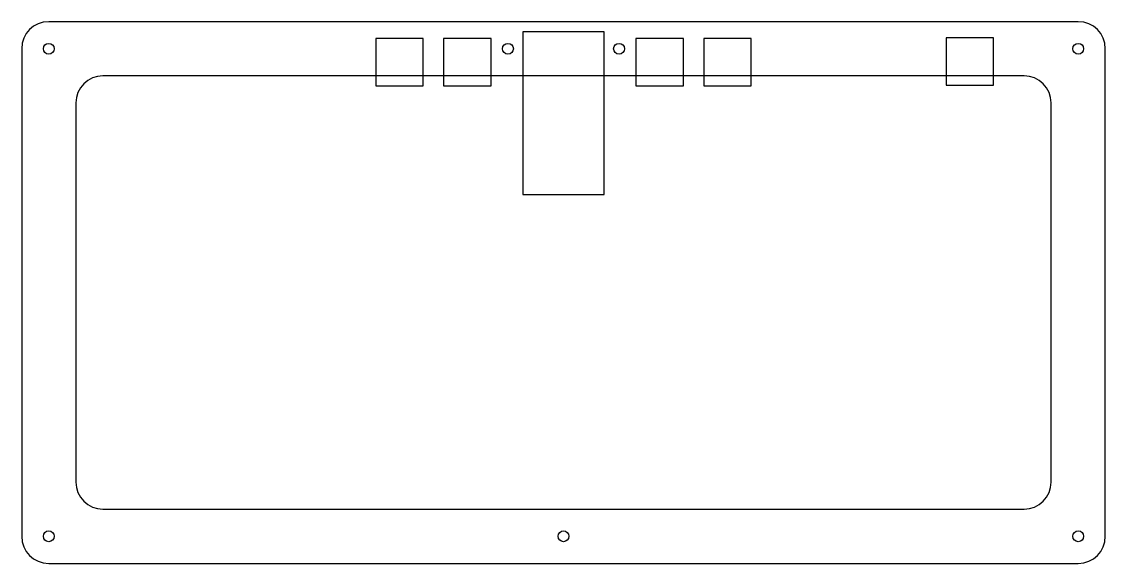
# Model space of a CAD drawing. Header units: metres. Extents: x 0 to 40, y 0 to 20.
import ezdxf

# ---------------------------------------------------------------- set-up
doc = ezdxf.new("R2010")
doc.units = ezdxf.units.M

msp = doc.modelspace()

# ---------------------------------------------------------------- linework, layer by layer
for points in [[(39, 20), (1, 20)], [(18.5, 13.62), (21.5, 13.62), (21.5, 19.62), (18.5, 19.62), (18.5, 13.62)], [(34.125, 17.65), (35.875, 17.65), (35.875, 19.4), (34.125, 19.4), (34.125, 17.65)], [(0, 19), (0, 1)], [(40, 1), (40, 19)], [(37, 18), (3, 18)], [(2, 17), (2, 3)], [(38, 3), (38, 17)], [(3, 2), (37, 2)], [(1, 0), (39, 0)]]:
    msp.add_lwpolyline(points)
for points in [[(13.075, 17.625), (14.825, 17.625), (14.825, 19.375), (13.075, 19.375), (13.075, 17.625)], [(15.575, 17.625), (17.325, 17.625), (17.325, 19.375), (15.575, 19.375), (15.575, 17.625)], [(22.675, 17.625), (24.425, 17.625), (24.425, 19.375), (22.675, 19.375), (22.675, 17.625)], [(25.175, 17.625), (26.925, 17.625), (26.925, 19.375), (25.175, 19.375), (25.175, 17.625)]]:
    msp.add_lwpolyline(points, close=True)
for centre in [(1, 19), (17.95, 19), (22.05, 19), (39, 19), (1, 1), (20, 1), (39, 1)]:
    msp.add_circle(centre, 0.2)
for centre, start, end in [((1, 19), 90, 180), ((39, 19), 0, 90), ((3, 17), 90, 180), ((37, 17), 0, 90), ((3, 3), 180, 270), ((37, 3), 270, 360), ((1, 1), 180, 270), ((39, 1), 270, 360)]:
    msp.add_arc(centre, 1, start, end)

doc.saveas('drawing.dxf')
